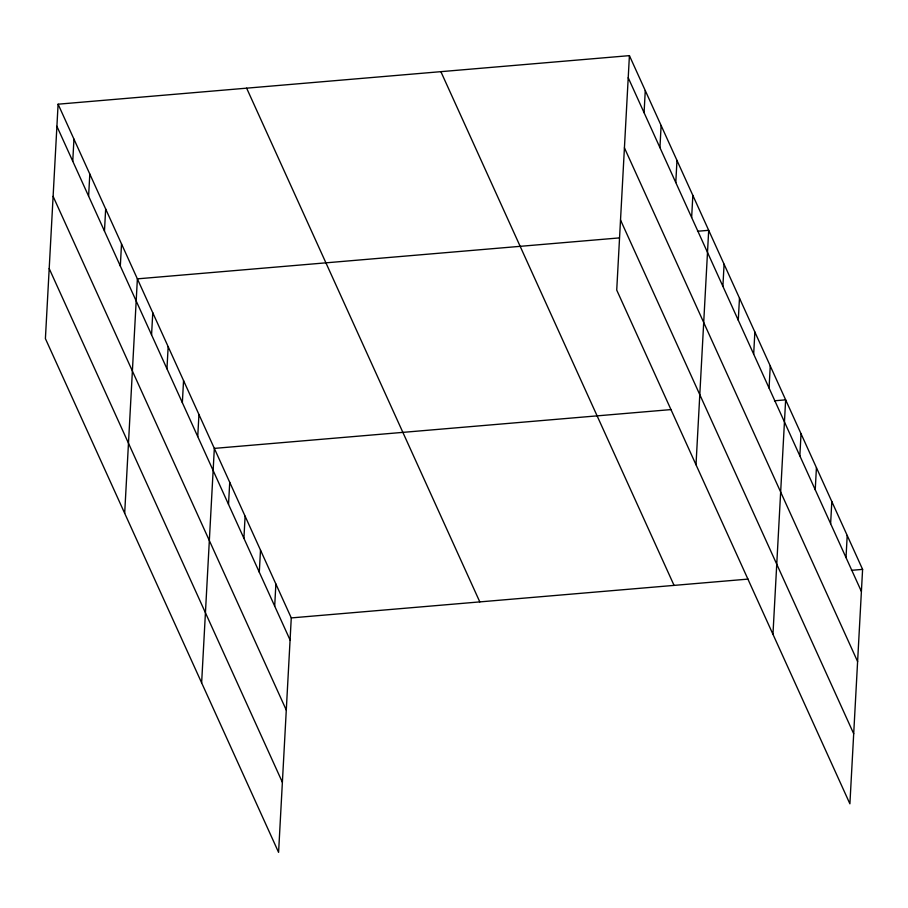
<?xml version="1.0" encoding="UTF-8"?>
<svg xmlns="http://www.w3.org/2000/svg" width="908" height="908" viewBox="0 0 908 908"><rect width="100%" height="100%" fill="white"/><g stroke="black" fill="none" stroke-linecap="round" stroke-linejoin="round"><path stroke-width="1.36" d="M58.101 104.193L45.4 338.627L278.586 852.362L291.275 617.917L58.101 104.193L629.414 55.638L862.6 569.373L849.899 803.807L616.725 290.083L629.414 55.638M72.753 161.227L73.957 139.128M88.609 196.162L89.813 174.052M104.465 231.097L105.668 208.988M120.321 266.033L121.524 243.923M124.68 513.292L137.38 278.858L619.324 237.907M151.568 334.87L152.771 312.761M166.958 368.773L168.162 346.674M182.349 402.687L183.552 380.577M197.74 436.589L198.943 414.479M201.633 682.827L214.333 448.393L671.137 409.576M228.521 504.405L229.724 482.296M243.912 538.308L245.115 516.198M259.302 572.21L260.505 550.112M274.693 606.124L275.884 584.014M644.078 112.683L645.27 90.573M659.934 147.618L661.126 125.508M675.79 182.553L676.982 160.444M691.646 217.489L692.838 195.379M696.005 464.748L708.694 230.314L697.526 231.256M722.893 286.326L724.085 264.217M738.283 320.229L739.475 298.119M753.674 354.131L754.866 332.033M769.065 388.045L770.256 365.935M772.958 634.283L785.647 399.838L774.479 400.791M799.846 455.85L801.038 433.752M815.236 489.764L816.428 467.654M830.627 523.666L831.819 501.556M846.018 557.569L847.209 535.47M291.275 617.917L748.079 579.1M851.432 570.326L862.6 569.373M628.222 77.748L861.408 591.483M624.42 147.822L857.606 661.546M620.516 220.008L853.702 733.743M440.879 71.664L674.065 585.399M246.636 88.167L479.81 601.902M56.898 126.291L290.083 640.026M53.107 196.366L286.292 710.101M49.191 268.552L282.377 782.287"/></g></svg>
